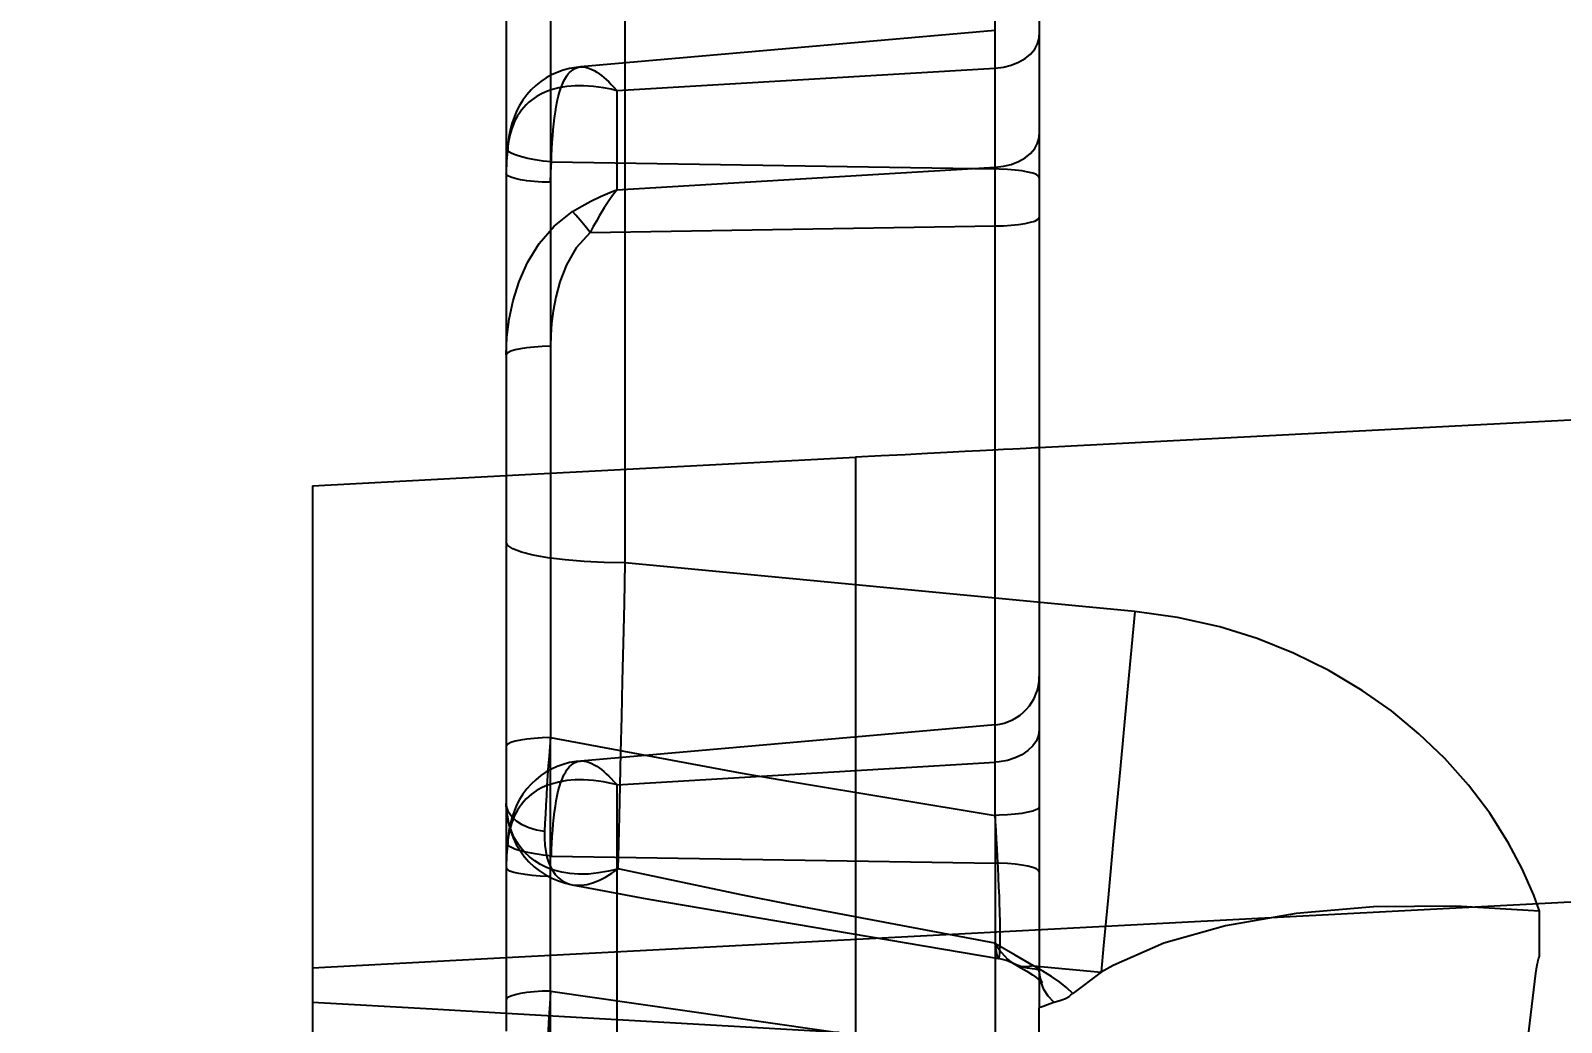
# Model space of a CAD drawing. Header units: millimetres. Extents: x 632 to 3922, y 1402 to 2001.
# Drawn here: x 3702.12 to 3708.46, y 1969.88 to 1973.99 of the extents above; entities that cross this region are included whole.
import ezdxf
from ezdxf.lldxf.tags import DXFTag

# ---------------------------------------------------------------- set-up
doc = ezdxf.new("R2010")
doc.units = ezdxf.units.MM
for name, color, linetype in [('7', 7, 'Continuous'), ('8', 8, 'Continuous'), ('DIM', 7, 'Continuous'), ('H1', 2, 'HIDDEN')]:
    doc.layers.add(name, color=color, linetype=linetype)
doc.styles.add('SY', font='romans.shx', dxfattribs={"width": 0.85, "height": 3, "bigfont": 'ghs.shx'})
tags = doc.linetypes.add('HIDDEN', pattern=[0.375, 0.25, -0.125]).pattern_tags.tags
tags[6:7] = [DXFTag(74, 4), DXFTag(75, 0), DXFTag(340, '0'), DXFTag(46, 1.0), DXFTag(50, 0.0), DXFTag(44, 0.0), DXFTag(45, 0.0)]
tags[4:5] = [DXFTag(74, 4), DXFTag(75, 0), DXFTag(340, '0'), DXFTag(46, 1.0), DXFTag(50, 0.0), DXFTag(44, 0.0), DXFTag(45, 0.0)]
doc.dimstyles.new('BaseStyle', dxfattribs={"dimtxt": 3, "dimasz": 2, "dimexe": 0.6, "dimexo": 0, "dimgap": 1, "dimtad": 1, "dimdsep": 46, "dimtxsty": 'SY', "dimcen": 0, "dimclrd": 3, "dimclre": 3, "dimclrt": 7, "dimaunit": 1, "dimazin": 0, "dimtfac": 1, "dimtmove": 0, "dimatfit": 3, "dimfxl": 1, "dimtolj": 1, "dimtzin": 0, "dimarcsym": 0})

# ---------------------------------------------------------------- blocks, each defined once
blk = doc.blocks.new('*D770')
at = {"layer": 'Defpoints', "color": 0}
for p in [(3736.3783, 1992.7284), (3669.8239, 1989.2284), (3690.8239, 1963.7284)]:
    blk.add_point(p, dxfattribs=at)
at = {"layer": 'DIM', "color": 3, "lineweight": -2}
for p, q in [((3677.8239, 1992.7284), (3673.8239, 1989.2284)), ((3736.3783, 1992.7284), (3677.8239, 1992.7284)), ((3673.8239, 1989.2284), (3664.8168, 1989.2284))]:
    blk.add_line(p, q, dxfattribs=at)
at = {"layer": 'DIM', "color": 7, "insert": (3666.8204, 1991.7284), "char_height": 3, "attachment_point": 5, "style": 'SY', "bg_fill": 3, "box_fill_scale": 1.1, "bg_fill_color": 256, "bg_fill_true_color": 13158600, "bg_fill_transparency": 0}
blk.add_mtext('\\A1;29', dxfattribs=at)
blk = doc.blocks.new('*D771')
at = {"layer": 'Defpoints', "color": 0}
for p in [(3669.8239, 1979.7284), (3751.5876, 1979.7284), (3690.8239, 1963.7284)]:
    blk.add_point(p, dxfattribs=at)
at = {"layer": 'DIM', "color": 3, "lineweight": -2}
blk.add_line((3751.5876, 1979.7284), (3665.0596, 1979.7284), dxfattribs=at)
at = {"layer": 'DIM', "color": 7, "insert": (3666.9418, 1982.2284), "char_height": 3, "attachment_point": 5, "style": 'SY', "bg_fill": 3, "box_fill_scale": 1.1, "bg_fill_color": 256, "bg_fill_true_color": 13158600, "bg_fill_transparency": 0}
blk.add_mtext('\\A1;16', dxfattribs=at)

msp = doc.modelspace()

# ---------------------------------------------------------------- linework, layer by layer
at = {"layer": '7'}
for p, q in [((3704.0875, 1981.3787), (3704.0875, 1971.8704)), ((3703.2843, 1972.104), (3704.0875, 1972.1461)), ((3703.2843, 1972.104), (3703.2843, 1969.9632)), ((3704.0875, 1970.7578), (3704.0875, 1969.8433)), ((3706.2963, 1970.0562), (3706.2963, 1969.9408)), ((3706.2963, 1968.4714), (3706.2963, 1969.9408))]:
    msp.add_line(p, q, dxfattribs=at)
for points in [[(3704.0875, 1971.8704, 0), (3704.0875, 1971.7473, 0), (3704.0875, 1971.6269, 0), (3704.0875, 1971.5066, 0), (3704.0875, 1971.3908, 0), (3704.0875, 1971.2835, 0), (3704.0875, 1971.182, 0), (3704.0875, 1971.0845, 0), (3704.0875, 1970.9946, 0), (3704.0875, 1970.9365, 0), (3704.0875, 1970.8828, 0), (3704.0875, 1970.8329, 0), (3704.0875, 1970.7878, 0)], [(3704.089, 1970.7534, 0), (3704.0905, 1970.7393, 0), (3704.0961, 1970.707, 0), (3704.1045, 1970.6753, 0), (3704.1158, 1970.645, 0), (3704.1291, 1970.6172, 0), (3704.1443, 1970.5919, 0), (3704.1617, 1970.568, 0), (3704.1813, 1970.5458, 0), (3704.2027, 1970.5255, 0), (3704.2255, 1970.5076, 0), (3704.2497, 1970.4918, 0), (3704.2756, 1970.478, 0), (3704.3034, 1970.4662, 0), (3704.3329, 1970.4567, 0), (3704.3608, 1970.4502, 0)], [(3704.361, 1970.45, 0), (3704.6693, 1970.3921, 0), (3706.1266, 1970.1446, 0)], [(3708.3696, 1970.3412, 0), (3708.0213, 1970.3623, 0), (3707.6814, 1970.3591, 0), (3707.3603, 1970.3317, 0), (3707.0675, 1970.281, 0), (3706.8122, 1970.2085, 0), (3706.6019, 1970.1163, 0), (3706.5526, 1970.0877, 0)], [(3706.1926, 1970.1223, 0), (3706.1606, 1970.1365, 0), (3706.1267, 1970.1449, 0)], [(3706.1928, 1970.1222, 0), (3706.2202, 1970.1069, 0), (3706.2453, 1970.0919, 0), (3706.268, 1970.0773, 0), (3706.2821, 1970.0674, 0), (3706.2921, 1970.0597, 0), (3706.2991, 1970.0539, 0), (3706.3039, 1970.0496, 0), (3706.3069, 1970.0466, 0), (3706.3087, 1970.0447, 0), (3706.3096, 1970.0437, 0), (3706.3097, 1970.0436, 0)], [(3708.112, 1967.9805, 0), (3708.2312, 1969.0263, 0), (3708.2966, 1969.5971, 0), (3708.329, 1969.8767, 0), (3708.3456, 1970.0153, 0), (3708.3546, 1970.0842, 0), (3708.3598, 1970.1186, 0), (3708.3619, 1970.1301, 0), (3708.3635, 1970.1377, 0), (3708.3647, 1970.1429, 0), (3708.3658, 1970.1463, 0), (3708.3666, 1970.1486, 0), (3708.3669, 1970.1493, 0), (3708.3673, 1970.1501, 0), (3708.3676, 1970.1505, 0), (3708.3678, 1970.151, 0), (3708.3682, 1970.1514, 0), (3708.3685, 1970.1518, 0), (3708.3687, 1970.1519, 0), (3708.3689, 1970.1521, 0), (3708.3692, 1970.1522, 0), (3708.3693, 1970.1523, 0), (3708.3695, 1970.1523, 0), (3708.3696, 1970.1523, 0)], [(3706.5526, 1970.0877, 0), (3706.4354, 1970.0004, 0)], [(3706.356, 1969.9642, 0), (3706.3768, 1969.97, 0), (3706.3903, 1969.9737, 0), (3706.4047, 1969.9794, 0), (3706.4199, 1969.9881, 0), (3706.4276, 1969.9938, 0), (3706.4354, 1970.0004, 0)], [(3703.2843, 1969.9632, 0), (3703.2843, 1969.8458, 0), (3703.2843, 1969.7387, 0), (3703.2843, 1969.6399, 0), (3703.2843, 1969.5534, 0), (3703.2843, 1969.4818, 0), (3703.2843, 1969.4229, 0), (3703.2843, 1969.3761, 0), (3703.2843, 1969.3436, 0), (3703.2843, 1969.3254, 0), (3703.2843, 1969.3216, 0)], [(3706.2963, 1969.9408, 0), (3706.2963, 1969.941, 0), (3706.3005, 1969.9436, 0), (3706.312, 1969.9476, 0), (3706.3306, 1969.9541, 0), (3706.356, 1969.9642, 0)]]:
    msp.add_polyline3d(points, dxfattribs=at)
at = {"layer": '8'}
for p, q in [((3704.5807, 1971.7844), (3704.5807, 1981.3178)), ((3704.2708, 1969.8073), (3704.2708, 1970.4806)), ((3706.113, 1970.1474), (3706.113, 1969.6929))]:
    msp.add_line(p, q, dxfattribs=at)
for points in [[(3704.5807, 1971.7844, 0), (3704.4937, 1971.7859, 0), (3704.4096, 1971.7901, 0), (3704.3309, 1971.7967, 0), (3704.2601, 1971.8055, 0), (3704.1994, 1971.8163, 0), (3704.1504, 1971.8287, 0), (3704.1148, 1971.8424, 0), (3704.0937, 1971.857, 0), (3704.0875, 1971.8704, 0)], [(3704.5512, 1970.5171, 0), (3704.5536, 1970.6191, 0), (3704.5563, 1970.7351, 0), (3704.5592, 1970.8608, 0), (3704.5624, 1970.9994, 0), (3704.5658, 1971.1463, 0), (3704.5693, 1971.2958, 0), (3704.5729, 1971.4511, 0), (3704.5768, 1971.6159, 0), (3704.5807, 1971.7844, 0)], [(3706.6925, 1971.5827, 0), (3704.5807, 1971.7844, 0)], [(3706.6925, 1971.5827, 0), (3706.6608, 1971.2461, 0), (3706.6311, 1970.9302, 0), (3706.6044, 1970.6447, 0), (3706.5813, 1970.3982, 0), (3706.5628, 1970.1982, 0), (3706.5526, 1970.0877, 0)], [(3708.3696, 1970.3412, 0), (3708.3667, 1970.3496, 0), (3708.3456, 1970.4068, 0), (3708.2975, 1970.5167, 0), (3708.2413, 1970.623, 0), (3708.163, 1970.7466, 0), (3708.0746, 1970.8636, 0), (3707.9766, 1970.9737, 0), (3707.8698, 1971.0763, 0), (3707.7555, 1971.1706, 0), (3707.6346, 1971.256, 0), (3707.4956, 1971.3387, 0), (3707.3499, 1971.4105, 0), (3707.1989, 1971.4708, 0), (3707.0442, 1971.519, 0), (3706.8697, 1971.5582, 0), (3706.6925, 1971.5827, 0)], [(3704.5512, 1970.5171, 0), (3704.5473, 1970.516, 0), (3704.5464, 1970.5157, 0), (3704.541, 1970.5142, 0), (3704.5309, 1970.5116, 0), (3704.5107, 1970.5068, 0), (3704.4703, 1970.4995, 0), (3704.4279, 1970.4951, 0), (3704.3865, 1970.4945, 0), (3704.3514, 1970.497, 0), (3704.3174, 1970.5025, 0), (3704.2849, 1970.511, 0), (3704.254, 1970.5225, 0), (3704.2292, 1970.5347, 0), (3704.2057, 1970.5492, 0), (3704.1839, 1970.5659, 0), (3704.164, 1970.5847, 0), (3704.1473, 1970.6041, 0), (3704.1323, 1970.6252, 0), (3704.1193, 1970.6481, 0), (3704.1084, 1970.6724, 0), (3704.0994, 1970.6993, 0), (3704.0929, 1970.7277, 0), (3704.0888, 1970.7573, 0), (3704.0875, 1970.7878, 0)], [(3704.3608, 1970.4503, 0), (3704.3719, 1970.4486, 0), (3704.3961, 1970.4483, 0), (3704.4221, 1970.4519, 0), (3704.4494, 1970.4597, 0), (3704.4738, 1970.4696, 0), (3704.499, 1970.4825, 0), (3704.5244, 1970.498, 0), (3704.5374, 1970.507, 0), (3704.5441, 1970.5118, 0), (3704.5479, 1970.5146, 0), (3704.5484, 1970.515, 0), (3704.5512, 1970.5171, 0)], [(3706.1123, 1970.208, 0), (3705.2689, 1970.3674, 0), (3705.0614, 1970.4092, 0), (3704.5512, 1970.5171, 0)], [(3708.3696, 1970.1523, 0), (3708.3696, 1970.3412, 0)], [(3706.2717, 1970.1143, 0), (3706.196, 1970.1591, 0), (3706.1153, 1970.2062, 0), (3706.1123, 1970.208, 0)], [(3706.1123, 1970.208, 0), (3706.1141, 1970.1952, 0), (3706.116, 1970.1837, 0), (3706.1178, 1970.1736, 0), (3706.1195, 1970.165, 0), (3706.1218, 1970.1551, 0), (3706.1241, 1970.1485, 0), (3706.1261, 1970.1452, 0), (3706.1267, 1970.1449, 0)], [(3706.1123, 1970.208, 0), (3706.1138, 1970.2056, 0), (3706.1259, 1970.1875, 0), (3706.1381, 1970.1713, 0), (3706.1516, 1970.1555, 0), (3706.1652, 1970.1422, 0), (3706.1788, 1970.1311, 0), (3706.1923, 1970.1225, 0)], [(3706.2717, 1970.1143, 0), (3706.2452, 1970.1105, 0), (3706.2201, 1970.1124, 0), (3706.1971, 1970.12, 0), (3706.1923, 1970.1225, 0)], [(3706.2717, 1970.1143, 0), (3706.5526, 1970.0877, 0)], [(3706.4354, 1970.0004, 0), (3706.4105, 1970.0239, 0), (3706.381, 1970.047, 0), (3706.3473, 1970.0699, 0), (3706.3105, 1970.0923, 0), (3706.2717, 1970.1143, 0)], [(3706.356, 1969.9642, 0), (3706.3333, 1969.9887, 0), (3706.3156, 1970.0165, 0), (3706.3035, 1970.0467, 0), (3706.3023, 1970.0509, 0)], [(3704.0875, 1969.9172, 0), (3703.7799, 1969.9348, 0), (3703.2843, 1969.9632, 0)]]:
    msp.add_polyline3d(points, dxfattribs=at)
at = {"layer": 'H1'}
for p, q in [((3706.2963, 1982.2194), (3706.2963, 1970.7741)), ((3706.113, 1970.7382), (3706.113, 1982.1835)), ((3704.2708, 1981.6774), (3704.2708, 1971.0601)), ((3706.113, 1973.9901), (3704.3947, 1973.8398)), ((3704.5457, 1973.7414), (3706.113, 1973.8346)), ((3706.2963, 1972.2619), (3736.3783, 1973.8384)), ((3704.5457, 1973.7414), (3704.5457, 1973.4416)), ((3704.2743, 1973.4458), (3706.113, 1973.4169)), ((3704.5457, 1973.4416), (3704.5457, 1973.3305)), ((3704.5457, 1973.3305), (3706.0228, 1973.4184)), ((3706.0228, 1973.4184), (3706.113, 1973.4237)), ((3704.4357, 1973.1541), (3706.113, 1973.1805)), ((3704.0875, 1972.1461), (3705.5351, 1972.222)), ((3705.5351, 1972.222), (3705.5351, 1971.0631)), ((3704.0875, 1970.1488), (3736.3783, 1971.8411)), ((3704.2708, 1970.4806), (3704.2708, 1971.0601)), ((3706.113, 1971.1136), (3704.3947, 1970.9633)), ((3705.5351, 1971.0631), (3705.5351, 1969.8339)), ((3704.5457, 1970.8649), (3706.113, 1970.9581)), ((3704.5457, 1970.8649), (3704.5457, 1969.3798)), ((3706.113, 1970.7382), (3706.113, 1970.2031)), ((3704.2743, 1970.5693), (3706.113, 1970.5404)), ((3706.113, 1970.2031), (3706.113, 1970.1474)), ((3703.2843, 1970.1067), (3704.0875, 1970.1488)), ((3706.2963, 1970.0957), (3706.2963, 1970.0562)), ((3704.2708, 1970.01), (3706.113, 1969.7448))]:
    msp.add_line(p, q, dxfattribs=at)
for points in [[(3706.113, 1973.8346, 0), (3706.1475, 1973.8388, 0), (3706.1804, 1973.8469, 0), (3706.2107, 1973.8588, 0), (3706.2375, 1973.8741, 0), (3706.26, 1973.8924, 0), (3706.2775, 1973.913, 0), (3706.2894, 1973.9353, 0), (3706.2955, 1973.9588, 0), (3706.2963, 1973.9707, 0)], [(3704.3949, 1973.8398, 0), (3704.3776, 1973.8379, 0), (3704.3498, 1973.833, 0), (3704.3234, 1973.826, 0), (3704.2986, 1973.8172, 0), (3704.2751, 1973.8067, 0), (3704.2531, 1973.7946, 0), (3704.2302, 1973.7793, 0), (3704.2093, 1973.7625, 0), (3704.1901, 1973.7441, 0), (3704.1725, 1973.7241, 0), (3704.1567, 1973.7026, 0), (3704.1429, 1973.6804, 0), (3704.1304, 1973.6562, 0), (3704.1195, 1973.6305, 0), (3704.1109, 1973.6048, 0), (3704.1036, 1973.5772, 0), (3704.0982, 1973.5504, 0), (3704.0946, 1973.5261, 0), (3704.0925, 1973.5071, 0), (3704.0917, 1973.4982, 0)], [(3704.2743, 1973.4458, 0), (3704.2752, 1973.4721, 0), (3704.2764, 1973.4989, 0), (3704.2779, 1973.5262, 0), (3704.2798, 1973.5535, 0), (3704.2819, 1973.579, 0), (3704.2844, 1973.6042, 0), (3704.2874, 1973.6289, 0), (3704.2908, 1973.6531, 0), (3704.2944, 1973.6748, 0), (3704.2985, 1973.6957, 0), (3704.3031, 1973.7156, 0), (3704.3082, 1973.7344, 0), (3704.3138, 1973.7516, 0), (3704.3199, 1973.7676, 0), (3704.3265, 1973.7822, 0), (3704.3337, 1973.7953, 0), (3704.3388, 1973.8032, 0), (3704.3442, 1973.8104, 0), (3704.3499, 1973.8169, 0), (3704.3559, 1973.8226, 0), (3704.3621, 1973.8276, 0), (3704.3686, 1973.8317, 0), (3704.3754, 1973.8351, 0), (3704.3824, 1973.8375, 0), (3704.3946, 1973.8398, 0)], [(3704.3946, 1973.8398, 0), (3704.3961, 1973.8399, 0), (3704.4105, 1973.8394, 0), (3704.4259, 1973.8359, 0), (3704.4421, 1973.8296, 0), (3704.4521, 1973.8244, 0), (3704.4624, 1973.8181, 0), (3704.472, 1973.8116, 0), (3704.4817, 1973.8043, 0), (3704.4916, 1973.7962, 0), (3704.5017, 1973.7872, 0), (3704.512, 1973.7775, 0), (3704.5225, 1973.7669, 0), (3704.5331, 1973.7556, 0), (3704.5438, 1973.7437, 0), (3704.5457, 1973.7414, 0)], [(3704.5457, 1973.7414, 0), (3704.5416, 1973.7424, 0), (3704.5355, 1973.7439, 0), (3704.522, 1973.747, 0), (3704.4903, 1973.7531, 0), (3704.4483, 1973.7588, 0), (3704.4069, 1973.7615, 0), (3704.3723, 1973.7612, 0), (3704.3387, 1973.7584, 0), (3704.3054, 1973.7528, 0), (3704.2736, 1973.7443, 0), (3704.2519, 1973.7364, 0), (3704.2312, 1973.727, 0), (3704.2111, 1973.7156, 0), (3704.1923, 1973.7025, 0), (3704.1809, 1973.6931, 0), (3704.17, 1973.6829, 0), (3704.1596, 1973.6718, 0), (3704.1499, 1973.66, 0), (3704.1418, 1973.6487, 0), (3704.1343, 1973.6368, 0), (3704.1273, 1973.6242, 0), (3704.1208, 1973.6108, 0), (3704.1155, 1973.5981, 0), (3704.1107, 1973.5849, 0), (3704.1064, 1973.5709, 0), (3704.1025, 1973.5564, 0), (3704.0997, 1973.5435, 0), (3704.0972, 1973.5303, 0), (3704.0957, 1973.5212, 0), (3704.0945, 1973.5119, 0), (3704.0933, 1973.5025, 0)], [(3706.113, 1973.4237, 0), (3706.1475, 1973.4279, 0), (3706.1804, 1973.436, 0), (3706.2107, 1973.4479, 0), (3706.2375, 1973.4632, 0), (3706.26, 1973.4814, 0), (3706.2775, 1973.502, 0), (3706.2894, 1973.5244, 0), (3706.2955, 1973.5478, 0), (3706.2963, 1973.5598, 0)], [(3704.0933, 1973.5025, 0), (3704.089, 1973.4501, 0), (3704.0875, 1973.3975, 0)], [(3704.0917, 1973.4984, 0), (3704.0933, 1973.5025, 0)], [(3704.2743, 1973.4458, 0), (3704.2399, 1973.4497, 0), (3704.2072, 1973.4546, 0), (3704.1769, 1973.4603, 0), (3704.1502, 1973.4666, 0), (3704.1278, 1973.4734, 0), (3704.1104, 1973.4805, 0), (3704.0985, 1973.4876, 0), (3704.0924, 1973.4945, 0), (3704.0917, 1973.4984, 0)], [(3704.2708, 1973.3616, 0), (3704.2717, 1973.4039, 0), (3704.2743, 1973.4458, 0)], [(3706.2963, 1973.381, 0), (3706.2932, 1973.3873, 0), (3706.2842, 1973.3934, 0), (3706.2694, 1973.3991, 0), (3706.2493, 1973.4042, 0), (3706.2246, 1973.4086, 0), (3706.1959, 1973.4122, 0), (3706.1642, 1973.4149, 0), (3706.1304, 1973.4165, 0), (3706.113, 1973.4169, 0)], [(3704.2708, 1973.3616, 0), (3704.2363, 1973.3627, 0), (3704.2034, 1973.3648, 0), (3704.1731, 1973.368, 0), (3704.1463, 1973.372, 0), (3704.1238, 1973.3768, 0), (3704.1063, 1973.3823, 0), (3704.0943, 1973.3882, 0), (3704.0883, 1973.3944, 0), (3704.0875, 1973.3975, 0)], [(3704.3624, 1973.24, 0), (3704.3999, 1973.2623, 0), (3704.4385, 1973.2831, 0), (3704.4777, 1973.3022, 0), (3704.5168, 1973.3192, 0), (3704.5332, 1973.3257, 0), (3704.5416, 1973.3289, 0), (3704.5457, 1973.3305, 0)], [(3704.5457, 1973.3305, 0), (3704.5438, 1973.3279, 0), (3704.5281, 1973.3071, 0), (3704.5126, 1973.2851, 0), (3704.493, 1973.2551, 0), (3704.4738, 1973.2235, 0), (3704.4608, 1973.2009, 0), (3704.4481, 1973.1778, 0), (3704.4357, 1973.1541, 0)], [(3704.0875, 1972.6462, 0), (3704.0904, 1972.7197, 0), (3704.0995, 1972.7948, 0), (3704.1158, 1972.8718, 0), (3704.1406, 1972.9504, 0), (3704.1759, 1973.0298, 0), (3704.2237, 1973.1075, 0), (3704.2857, 1973.1796, 0), (3704.3624, 1973.24, 0)], [(3704.4357, 1973.1541, 0), (3704.4143, 1973.18, 0), (3704.3939, 1973.204, 0), (3704.3754, 1973.2253, 0), (3704.3624, 1973.24, 0)], [(3706.113, 1973.1805, 0), (3706.1475, 1973.1816, 0), (3706.1804, 1973.1837, 0), (3706.2107, 1973.1869, 0), (3706.2375, 1973.1909, 0), (3706.26, 1973.1957, 0), (3706.2775, 1973.2011, 0), (3706.2894, 1973.207, 0), (3706.2955, 1973.2132, 0), (3706.2963, 1973.2164, 0)], [(3704.4357, 1973.1541, 0), (3704.3777, 1973.0906, 0), (3704.337, 1973.0191, 0), (3704.31, 1972.9496, 0), (3704.2927, 1972.8858, 0), (3704.2818, 1972.8282, 0), (3704.2752, 1972.7759, 0), (3704.2718, 1972.7276, 0), (3704.2708, 1972.6821, 0)], [(3704.2708, 1972.6821, 0), (3704.2363, 1972.681, 0), (3704.2034, 1972.6788, 0), (3704.1731, 1972.6757, 0), (3704.1463, 1972.6717, 0), (3704.1238, 1972.6668, 0), (3704.1063, 1972.6614, 0), (3704.0943, 1972.6555, 0), (3704.0883, 1972.6493, 0), (3704.0875, 1972.6462, 0)], [(3706.2963, 1972.2619, 0), (3706.2942, 1972.2617, 0), (3706.2879, 1972.2614, 0), (3706.2773, 1972.2609, 0), (3706.2622, 1972.2601, 0), (3706.2424, 1972.259, 0), (3706.2172, 1972.2577, 0), (3706.1861, 1972.2561, 0), (3706.1485, 1972.2541, 0), (3706.1033, 1972.2517, 0), (3706.0499, 1972.2489, 0), (3705.9872, 1972.2457, 0), (3705.9148, 1972.2419, 0), (3705.8325, 1972.2375, 0), (3705.7406, 1972.2327, 0), (3705.6407, 1972.2275, 0), (3705.5351, 1972.222, 0)], [(3704.2708, 1971.0601, 0), (3704.2363, 1971.059, 0), (3704.2034, 1971.0569, 0), (3704.1731, 1971.0538, 0), (3704.1463, 1971.0497, 0), (3704.1238, 1971.0449, 0), (3704.1063, 1971.0395, 0), (3704.0943, 1971.0336, 0), (3704.0883, 1971.0274, 0), (3704.0875, 1971.0242, 0)], [(3704.2708, 1971.0601, 0), (3704.2677, 1971.0226, 0), (3704.2648, 1970.9848, 0), (3704.2617, 1970.9436, 0), (3704.2588, 1970.9026, 0), (3704.2561, 1970.8609, 0), (3704.2535, 1970.8199, 0), (3704.2513, 1970.7809, 0), (3704.2493, 1970.7432, 0), (3704.2476, 1970.7061, 0), (3704.2461, 1970.6708, 0)], [(3704.2708, 1971.0601, 0), (3705.0573, 1970.9146, 0), (3705.2653, 1970.8783, 0), (3706.113, 1970.7382, 0)], [(3706.2963, 1971.0942, 0), (3706.2932, 1971.0705, 0), (3706.2842, 1971.0475, 0), (3706.2694, 1971.0259, 0), (3706.2493, 1971.0064, 0), (3706.2246, 1970.9896, 0), (3706.1959, 1970.9759, 0), (3706.1642, 1970.9659, 0), (3706.1304, 1970.9597, 0), (3706.113, 1970.9581, 0)], [(3704.3949, 1970.9633, 0), (3704.3776, 1970.9614, 0), (3704.3498, 1970.9565, 0), (3704.3234, 1970.9495, 0), (3704.2986, 1970.9407, 0), (3704.2751, 1970.9302, 0), (3704.2531, 1970.9181, 0), (3704.2302, 1970.9028, 0), (3704.2093, 1970.886, 0), (3704.1901, 1970.8676, 0), (3704.1725, 1970.8476, 0), (3704.1567, 1970.8261, 0), (3704.1429, 1970.8039, 0), (3704.1304, 1970.7797, 0), (3704.1195, 1970.754, 0), (3704.1109, 1970.7283, 0), (3704.1036, 1970.7007, 0), (3704.1008, 1970.6881, 0)], [(3704.2743, 1970.5693, 0), (3704.2752, 1970.5956, 0), (3704.2764, 1970.6224, 0), (3704.2779, 1970.6497, 0), (3704.2798, 1970.677, 0), (3704.2819, 1970.7025, 0), (3704.2844, 1970.7277, 0), (3704.2874, 1970.7524, 0), (3704.2908, 1970.7766, 0), (3704.2944, 1970.7983, 0), (3704.2985, 1970.8192, 0), (3704.3031, 1970.8391, 0), (3704.3082, 1970.8579, 0), (3704.3138, 1970.8751, 0), (3704.3199, 1970.8911, 0), (3704.3265, 1970.9057, 0), (3704.3337, 1970.9188, 0), (3704.3388, 1970.9267, 0), (3704.3442, 1970.9339, 0), (3704.3499, 1970.9404, 0), (3704.3559, 1970.9461, 0), (3704.3621, 1970.9511, 0), (3704.3686, 1970.9552, 0), (3704.3754, 1970.9586, 0), (3704.3824, 1970.961, 0), (3704.3946, 1970.9633, 0)], [(3704.3946, 1970.9633, 0), (3704.3961, 1970.9634, 0), (3704.4105, 1970.9629, 0), (3704.4259, 1970.9594, 0), (3704.4421, 1970.9531, 0), (3704.4521, 1970.9479, 0), (3704.4624, 1970.9416, 0), (3704.472, 1970.9351, 0), (3704.4817, 1970.9278, 0), (3704.4916, 1970.9197, 0), (3704.5017, 1970.9107, 0), (3704.512, 1970.901, 0), (3704.5225, 1970.8904, 0), (3704.5331, 1970.8791, 0), (3704.5438, 1970.8672, 0), (3704.5457, 1970.8649, 0)], [(3704.5457, 1970.8649, 0), (3704.5416, 1970.8659, 0), (3704.5355, 1970.8674, 0), (3704.522, 1970.8705, 0), (3704.4903, 1970.8766, 0), (3704.4483, 1970.8823, 0), (3704.4069, 1970.885, 0), (3704.3723, 1970.8847, 0), (3704.3387, 1970.8819, 0), (3704.3054, 1970.8763, 0), (3704.2736, 1970.8678, 0), (3704.2519, 1970.8599, 0), (3704.2312, 1970.8505, 0), (3704.2111, 1970.8391, 0), (3704.1923, 1970.826, 0), (3704.1809, 1970.8166, 0), (3704.17, 1970.8064, 0), (3704.1596, 1970.7953, 0), (3704.1499, 1970.7835, 0), (3704.1418, 1970.7722, 0), (3704.1343, 1970.7603, 0), (3704.1273, 1970.7477, 0), (3704.1208, 1970.7343, 0), (3704.1155, 1970.7216, 0), (3704.1107, 1970.7084, 0), (3704.1064, 1970.6944, 0), (3704.1025, 1970.6799, 0), (3704.0997, 1970.667, 0), (3704.0972, 1970.6538, 0), (3704.0957, 1970.6447, 0), (3704.0945, 1970.6354, 0), (3704.0933, 1970.626, 0)], [(3704.2461, 1970.6708, 0), (3704.2126, 1970.677, 0), (3704.1815, 1970.6865, 0), (3704.1536, 1970.6991, 0), (3704.1298, 1970.7144, 0), (3704.1108, 1970.7319, 0), (3704.0972, 1970.7511, 0), (3704.0894, 1970.7714, 0), (3704.0875, 1970.7878, 0)], [(3704.0875, 1970.7873, 0), (3704.0875, 1970.7809, 0)], [(3706.2963, 1970.7741, 0), (3706.2932, 1970.7678, 0), (3706.2842, 1970.7618, 0), (3706.2694, 1970.7561, 0), (3706.2493, 1970.7509, 0), (3706.2246, 1970.7465, 0), (3706.1959, 1970.7429, 0), (3706.1642, 1970.7402, 0), (3706.1304, 1970.7386, 0), (3706.113, 1970.7382, 0)], [(3706.128, 1970.1456, 0), (3706.1296, 1970.1494, 0), (3706.131, 1970.1565, 0), (3706.1321, 1970.1673, 0), (3706.133, 1970.1817, 0), (3706.1337, 1970.1988, 0), (3706.134, 1970.2193, 0), (3706.1342, 1970.243, 0), (3706.1341, 1970.2561, 0), (3706.134, 1970.27, 0), (3706.1336, 1970.2991, 0), (3706.133, 1970.3308, 0), (3706.1325, 1970.3479, 0), (3706.132, 1970.3656, 0), (3706.1314, 1970.3839, 0), (3706.1308, 1970.4028, 0), (3706.1293, 1970.4409, 0), (3706.1276, 1970.4807, 0), (3706.1257, 1970.5227, 0), (3706.1235, 1970.5658, 0), (3706.1215, 1970.6021, 0), (3706.1193, 1970.6389, 0), (3706.1171, 1970.676, 0), (3706.1147, 1970.7132, 0), (3706.113, 1970.7382, 0)], [(3706.2963, 1970.7741, 0), (3706.2963, 1970.7147, 0), (3706.2963, 1970.6547, 0), (3706.2963, 1970.5946, 0), (3706.2963, 1970.535, 0), (3706.2963, 1970.4763, 0), (3706.2963, 1970.4185, 0), (3706.2963, 1970.3623, 0), (3706.2963, 1970.3084, 0), (3706.2963, 1970.2577, 0), (3706.2963, 1970.2096, 0), (3706.2963, 1970.1736, 0)], [(3704.1008, 1970.6881, 0), (3704.0982, 1970.6739, 0), (3704.0946, 1970.6496, 0), (3704.0925, 1970.6306, 0), (3704.0917, 1970.6217, 0)], [(3704.0933, 1970.626, 0), (3704.089, 1970.5736, 0), (3704.0875, 1970.521, 0)], [(3704.0917, 1970.6219, 0), (3704.0933, 1970.626, 0)], [(3704.1443, 1970.5918, 0), (3704.123, 1970.5986, 0), (3704.1069, 1970.6057, 0), (3704.0964, 1970.6128, 0), (3704.0918, 1970.6196, 0), (3704.0917, 1970.6219, 0)], [(3704.2461, 1970.6708, 0), (3704.2459, 1970.6422, 0), (3704.2474, 1970.615, 0), (3704.2508, 1970.589, 0), (3704.256, 1970.5648, 0), (3704.2624, 1970.544, 0), (3704.2703, 1970.5251, 0), (3704.2797, 1970.5079, 0), (3704.2905, 1970.4928, 0), (3704.3032, 1970.4793, 0), (3704.3173, 1970.4681, 0), (3704.3327, 1970.4593, 0), (3704.3495, 1970.453, 0), (3704.3605, 1970.4503, 0), (3704.3608, 1970.4503, 0)], [(3704.2743, 1970.5693, 0), (3704.2399, 1970.5732, 0), (3704.2072, 1970.5781, 0), (3704.1769, 1970.5838, 0), (3704.1502, 1970.5901, 0), (3704.1443, 1970.5918, 0)], [(3704.2619, 1970.4853, 0), (3704.2277, 1970.4866, 0), (3704.1954, 1970.4891, 0), (3704.1659, 1970.4924, 0), (3704.1401, 1970.4967, 0), (3704.1188, 1970.5017, 0), (3704.1027, 1970.5073, 0), (3704.0922, 1970.5132, 0), (3704.0877, 1970.5195, 0), (3704.0875, 1970.521, 0)], [(3704.2708, 1970.4851, 0), (3704.2619, 1970.4853, 0)], [(3706.2963, 1970.5045, 0), (3706.2932, 1970.5108, 0), (3706.2842, 1970.5169, 0), (3706.2694, 1970.5226, 0), (3706.2493, 1970.5277, 0), (3706.2246, 1970.5321, 0), (3706.1959, 1970.5357, 0), (3706.1642, 1970.5384, 0), (3706.1304, 1970.54, 0), (3706.113, 1970.5404, 0)], [(3706.2963, 1970.1736, 0), (3706.2963, 1970.1646, 0), (3706.2963, 1970.1233, 0), (3706.2963, 1970.0957, 0)], [(3706.204, 1970.1168, 0), (3706.2117, 1970.1138, 0), (3706.2467, 1970.1058, 0), (3706.2776, 1970.1024, 0), (3706.285, 1970.1013, 0), (3706.2909, 1970.0999, 0), (3706.2949, 1970.0981, 0), (3706.2963, 1970.0957, 0)], [(3706.2964, 1970.0903, 0), (3706.2963, 1970.0957, 0)], [(3706.3097, 1970.0436, 0), (3706.3095, 1970.0438, 0), (3706.3086, 1970.0452, 0), (3706.3071, 1970.0478, 0), (3706.3049, 1970.0522, 0), (3706.3025, 1970.0583, 0), (3706.3, 1970.0662, 0), (3706.2979, 1970.0759, 0), (3706.2965, 1970.0878, 0), (3706.2963, 1970.0956, 0)], [(3706.3023, 1970.0509, 0), (3706.2968, 1970.0827, 0), (3706.2966, 1970.0859, 0)], [(3704.2708, 1970.01, 0), (3704.2363, 1970.0089, 0), (3704.2034, 1970.0067, 0), (3704.1731, 1970.0036, 0), (3704.1463, 1969.9996, 0), (3704.1238, 1969.9948, 0), (3704.1063, 1969.9893, 0), (3704.0943, 1969.9834, 0), (3704.0883, 1969.9772, 0), (3704.0875, 1969.9741, 0)], [(3704.2708, 1970.01, 0), (3704.2675, 1969.9561, 0), (3704.2644, 1969.9018, 0), (3704.2615, 1969.8477, 0), (3704.259, 1969.7944, 0), (3704.2569, 1969.7426, 0), (3704.255, 1969.6928, 0), (3704.2536, 1969.6457, 0), (3704.2526, 1969.6019, 0), (3704.252, 1969.5618, 0), (3704.2519, 1969.5261, 0), (3704.2522, 1969.495, 0), (3704.2529, 1969.469, 0), (3704.254, 1969.4484, 0), (3704.2555, 1969.4334, 0), (3704.2574, 1969.4242, 0), (3704.2597, 1969.4209, 0)], [(3705.4667, 1969.8378, 0), (3704.0875, 1969.9172, 0)]]:
    msp.add_polyline3d(points, dxfattribs=at)
msp.add_arc((3706.0955, 1971.3137), 0.2008, 275, 0, dxfattribs=at)

# ---------------------------------------------------------------- next in the draw order: dimensions: what is measured, and where the dimension line sits
at = {"layer": 'DIM'}
dim = msp.add_ordinate_dim(feature_location=(3736.3783, 1992.7284), offset=(-66.5544, -3.5), dtype=0, origin=(3690.8239, 1963.7284), dimstyle='BaseStyle', override={"dimtfill": 1}, dxfattribs=at)
dim.commit()
dim.dimension.update_dxf_attribs({"geometry": '*D770', "text_midpoint": (3666.8204, 1991.7284)})

# ---------------------------------------------------------------- next in the draw order: dimensions: what is measured, and where the dimension line sits
dim = msp.add_ordinate_dim(feature_location=(3751.5876, 1979.7284), offset=(-81.7636, 0), dtype=0, origin=(3690.8239, 1963.7284), dimstyle='BaseStyle', override={"dimtfill": 1}, dxfattribs=at)
dim.commit()
dim.dimension.update_dxf_attribs({"geometry": '*D771', "text_midpoint": (3666.9418, 1982.2284)})

doc.saveas('drawing.dxf')
